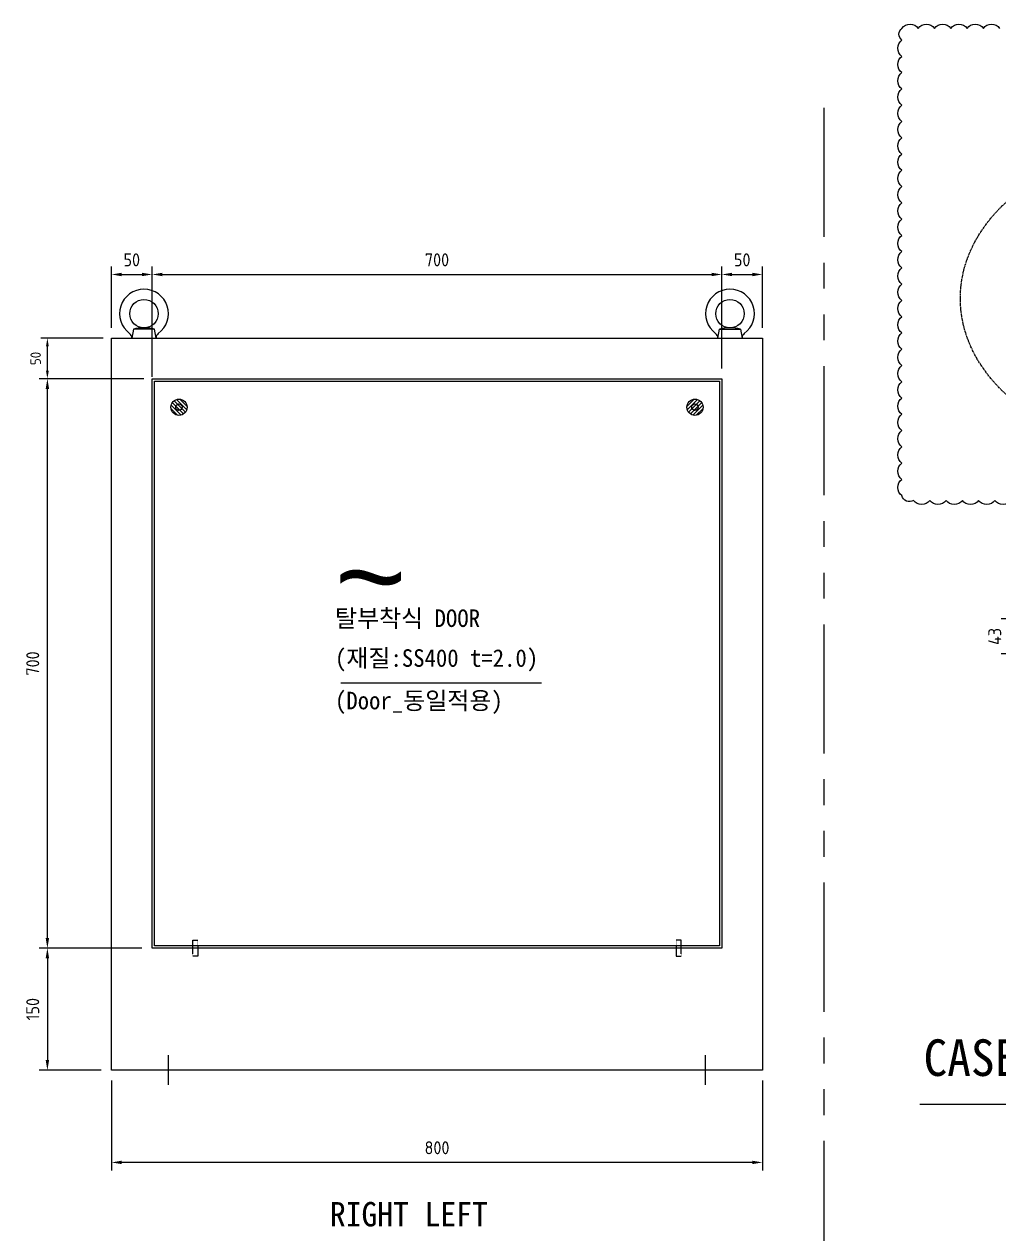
# Model space of a CAD drawing. Header units: millimetres. Extents: x 24815 to 36799, y -9299 to 5469.
# Drawn here: x 29321 to 30518, y 1965 to 3452 of the extents above; entities that cross this region are included whole.
import ezdxf
from ezdxf.enums import TextEntityAlignment as Align

# ---------------------------------------------------------------- set-up
doc = ezdxf.new("R2010")
doc.units = ezdxf.units.MM
for name, pattern in [('CENTERX2', [101.6, 63.5, -12.7, 12.7, -12.7]), ('PHANTOM', [2.5, 1.25, -0.25, 0.25, -0.25, 0.25, -0.25]), ('PHANTOM2', [31.75, 15.875, -3.175, 3.175, -3.175, 3.175, -3.175]), ('PHANTOMX2', [5, 2.5, -0.5, 0.5, -0.5, 0.5, -0.5])]:
    doc.linetypes.add(name, pattern=pattern)
doc.styles.add('arial_ttf', font='arial.ttf')
doc.styles.add('HAN', font='')
doc.styles.get("Standard").update_dxf_attribs({"font": 'ISOCP.SHX', "bigfont": 'WHGTXT.SHX'})
doc.styles.get('HAN').set_extended_font_data('GulimChe')
doc.dimstyles.new('PS-4', dxfattribs={"dimscale": 4, "dimtxt": 3.2, "dimasz": 2.5, "dimexe": 2, "dimexo": 2.5, "dimgap": 2, "dimtad": 1, "dimtoh": 1, "dimrnd": 0.05, "dimzin": 12, "dimdsep": 46, "dimtxsty": 'Standard', "dimcen": 0, "dimclrt": 2, "dimazin": 3, "dimtfac": 1, "dimtofl": 0, "dimtmove": 0, "dimatfit": 3, "dimfxl": 0, "dimtolj": 1, "dimtzin": 0, "dimarcsym": 0})
doc.dimstyles.new('PS-5', dxfattribs={"dimscale": 5, "dimtxt": 3.2, "dimasz": 2.5, "dimexe": 2, "dimexo": 2.5, "dimgap": 2, "dimtad": 1, "dimtoh": 1, "dimrnd": 0.05, "dimzin": 12, "dimdsep": 46, "dimtxsty": 'Standard', "dimcen": 0, "dimclrt": 2, "dimazin": 3, "dimtfac": 1, "dimtofl": 0, "dimtmove": 0, "dimatfit": 3, "dimfxl": 0, "dimtolj": 1, "dimtzin": 0, "dimarcsym": 0})

# ---------------------------------------------------------------- blocks, each defined once
blk = doc.blocks.new('cw34etrc4se4t')
at = {"color": 6, "linetype": 'PHANTOM', "ltscale": 0.25}
for p, q in [((101307.6, -16774.6), (101307.6, -16794.6)), ((101313.6, -16774.6), (101307.6, -16774.6)), ((101313.6, -16794.6), (101313.6, -16774.6)), ((101307.6, -16794.6), (101313.6, -16794.6))]:
    blk.add_line(p, q, dxfattribs=at)
blk = doc.blocks.new('*D309')
at = {"color": 0, "lineweight": -2}
for p, q in [((29465.5, 2316.3), (29339.3, 2316.3)), ((29349.3, 2303.8), (29349.3, 2178.8)), ((29415.5, 2166.3), (29339.3, 2166.3))]:
    blk.add_line(p, q, dxfattribs=at)
at = {"color": 0}
for points in [[(29347.2, 2303.8), (29351.4, 2303.8), (29349.3, 2316.3)], [(29347.2, 2178.8), (29351.4, 2178.8), (29349.3, 2166.3)]]:
    blk.add_solid(points, dxfattribs=at)
at = {"layer": 'Defpoints', "color": 0}
for p in [(29478, 2316.3), (29349.3, 2166.3), (29428, 2166.3)]:
    blk.add_point(p, dxfattribs=at)
at = {"color": 2, "insert": (29331.3, 2241.3), "char_height": 16, "attachment_point": 5, "rotation": 90}
blk.add_mtext('\\A1;150', dxfattribs=at)
blk = doc.blocks.new('*D310')
at = {"color": 0, "lineweight": -2}
for p, q in [((29465.5, 3016.3), (29339.3, 3016.3)), ((29349.3, 2328.8), (29349.3, 3003.8)), ((29465.5, 2316.3), (29339.3, 2316.3))]:
    blk.add_line(p, q, dxfattribs=at)
at = {"color": 0}
for points in [[(29347.2, 3003.8), (29351.4, 3003.8), (29349.3, 3016.3)], [(29347.2, 2328.8), (29351.4, 2328.8), (29349.3, 2316.3)]]:
    blk.add_solid(points, dxfattribs=at)
at = {"layer": 'Defpoints', "color": 0}
for p in [(29349.3, 3016.3), (29478, 3016.3), (29478, 2316.3)]:
    blk.add_point(p, dxfattribs=at)
at = {"color": 2, "insert": (29331.3, 2666.3), "char_height": 16, "attachment_point": 5, "rotation": 90}
blk.add_mtext('\\A1;700', dxfattribs=at)
blk = doc.blocks.new('*D311')
at = {"color": 0, "lineweight": -2}
for p, q in [((29418, 3066.3), (29341.3, 3066.3)), ((29349.3, 3026.3), (29349.3, 3056.3)), ((29468, 3016.3), (29341.3, 3016.3))]:
    blk.add_line(p, q, dxfattribs=at)
at = {"color": 0}
for points in [[(29347.6, 3056.3), (29351, 3056.3), (29349.3, 3066.3)], [(29347.6, 3026.3), (29351, 3026.3), (29349.3, 3016.3)]]:
    blk.add_solid(points, dxfattribs=at)
at = {"layer": 'Defpoints', "color": 0}
for p in [(29349.3, 3066.3), (29428, 3066.3), (29478, 3016.3)]:
    blk.add_point(p, dxfattribs=at)
at = {"color": 2, "insert": (29334.9, 3041.3), "char_height": 12.8, "attachment_point": 5, "rotation": 90}
blk.add_mtext('\\A1;50', dxfattribs=at)
blk = doc.blocks.new('*D312')
at = {"color": 0, "lineweight": -2}
for p, q in [((29428, 3078.8), (29428, 3154.5)), ((29478, 3018.8), (29478, 3154.5)), ((29440.5, 3144.5), (29465.5, 3144.5))]:
    blk.add_line(p, q, dxfattribs=at)
at = {"color": 0}
for points in [[(29440.5, 3146.6), (29440.5, 3142.4), (29428, 3144.5)], [(29465.5, 3146.6), (29465.5, 3142.4), (29478, 3144.5)]]:
    blk.add_solid(points, dxfattribs=at)
at = {"layer": 'Defpoints', "color": 0}
for p in [(29478, 3144.5), (29428, 3066.3), (29478, 3006.3)]:
    blk.add_point(p, dxfattribs=at)
at = {"color": 2, "insert": (29453, 3162.5), "char_height": 16, "attachment_point": 5}
blk.add_mtext('\\A1;50', dxfattribs=at)
blk = doc.blocks.new('*D313')
at = {"color": 0, "lineweight": -2}
for p, q in [((29478, 3018.8), (29478, 3154.5)), ((30178, 3028.8), (30178, 3154.5)), ((29490.5, 3144.5), (30165.5, 3144.5))]:
    blk.add_line(p, q, dxfattribs=at)
at = {"color": 0}
for points in [[(29490.5, 3146.6), (29490.5, 3142.4), (29478, 3144.5)], [(30165.5, 3146.6), (30165.5, 3142.4), (30178, 3144.5)]]:
    blk.add_solid(points, dxfattribs=at)
at = {"layer": 'Defpoints', "color": 0}
for p in [(30178, 3144.5), (29478, 3006.3), (30178, 3016.3)]:
    blk.add_point(p, dxfattribs=at)
at = {"color": 2, "insert": (29828, 3162.5), "char_height": 16, "attachment_point": 5}
blk.add_mtext('\\A1;700', dxfattribs=at)
blk = doc.blocks.new('*D314')
at = {"color": 0, "lineweight": -2}
for p, q in [((30178, 3028.8), (30178, 3154.5)), ((30228, 3078.8), (30228, 3154.5)), ((30190.5, 3144.5), (30215.5, 3144.5))]:
    blk.add_line(p, q, dxfattribs=at)
at = {"color": 0}
for points in [[(30190.5, 3146.6), (30190.5, 3142.4), (30178, 3144.5)], [(30215.5, 3146.6), (30215.5, 3142.4), (30228, 3144.5)]]:
    blk.add_solid(points, dxfattribs=at)
at = {"layer": 'Defpoints', "color": 0}
for p in [(30228, 3144.5), (30228, 3066.3), (30178, 3016.3)]:
    blk.add_point(p, dxfattribs=at)
at = {"color": 2, "insert": (30203, 3162.5), "char_height": 16, "attachment_point": 5}
blk.add_mtext('\\A1;50', dxfattribs=at)
blk = doc.blocks.new('*D315')
at = {"color": 0, "lineweight": -2}
for p, q in [((29428, 2153.8), (29428, 2042.9)), ((30228, 2153.8), (30228, 2042.9)), ((30215.5, 2052.9), (29440.5, 2052.9))]:
    blk.add_line(p, q, dxfattribs=at)
at = {"color": 0}
for points in [[(29440.5, 2055), (29440.5, 2050.8), (29428, 2052.9)], [(30215.5, 2055), (30215.5, 2050.8), (30228, 2052.9)]]:
    blk.add_solid(points, dxfattribs=at)
at = {"layer": 'Defpoints', "color": 0}
for p in [(29428, 2166.3), (30228, 2166.3), (29428, 2052.9)]:
    blk.add_point(p, dxfattribs=at)
at = {"color": 2, "insert": (29828, 2070.9), "char_height": 16, "attachment_point": 5}
blk.add_mtext('\\A1;800', dxfattribs=at)
blk = doc.blocks.new('*D268')
at = {"color": 0, "lineweight": -2}
for p, q in [((30531.3, 2733.5), (30531.3, 2746)), ((30606.2, 2721), (30521.3, 2721)), ((30606.2, 2678), (30521.3, 2678)), ((30531.3, 2665.5), (30531.3, 2653))]:
    blk.add_line(p, q, dxfattribs=at)
at = {"color": 0}
for points in [[(30529.2, 2733.5), (30533.4, 2733.5), (30531.3, 2721)], [(30529.2, 2665.5), (30533.4, 2665.5), (30531.3, 2678)]]:
    blk.add_solid(points, dxfattribs=at)
at = {"layer": 'Defpoints', "color": 0}
for p in [(30618.7, 2721), (30531.3, 2678), (30618.7, 2678)]:
    blk.add_point(p, dxfattribs=at)
at = {"color": 2, "insert": (30513.3, 2699.5), "char_height": 16, "attachment_point": 5, "rotation": 90}
blk.add_mtext('\\A1;43', dxfattribs=at)

msp = doc.modelspace()

# ---------------------------------------------------------------- hatches: boundary and pattern name
h = msp.add_hatch()
h.set_pattern_fill('ANSI31', color=256, style=0)
h.set_pattern_definition([(315, (53676.8427, 1119.894), (-2.24506403, -2.24506403), [])])
h.paths.add_polyline_path([(29520.997, 2981.308, 1), (29500.997, 2981.308, 1)])
h = msp.add_hatch()
h.set_pattern_fill('ANSI31', color=256, style=0)
h.set_pattern_definition([(225, (5979.1506, 1119.894), (2.24506403, -2.24506403), [])])
h.paths.add_polyline_path([(30134.997, 2981.308, -1), (30154.997, 2981.308, -1)])

# ---------------------------------------------------------------- linework, layer by layer
at = {"color": 6, "linetype": 'PHANTOM2', "ltscale": 10}
msp.add_line((30303.306, 3349.376), (30303.306, 838.533), dxfattribs=at)
at = {"color": 3}
for p, q in [((29454.936, 3077.308), (29452.997, 3066.308)), ((29481.057, 3077.308), (29454.936, 3077.308)), ((29482.997, 3066.308), (29481.057, 3077.308)), ((30172.997, 3066.308), (30174.936, 3077.308)), ((30174.936, 3077.308), (30201.057, 3077.308)), ((30201.057, 3077.308), (30202.997, 3066.308))]:
    msp.add_line(p, q, dxfattribs=at)
for p, q in [((29709.694, 2642.487, 0), (29956.455, 2642.487, 0)), ((30920.377, 2123.987, -1453.009), (30421.273, 2123.987, -1453.009))]:
    msp.add_line(p, q)
at = {"color": 1, "linetype": 'CENTERX2'}
for p, q in [((29497.997, 2148.072), (29497.997, 2184.543)), ((30157.997, 2148.072), (30157.997, 2184.543))]:
    msp.add_line(p, q, dxfattribs=at)
at = {"color": 6}
msp.add_lwpolyline([(30533.491, 2866.788, -0.52056705), (30513.491, 2866.788, -0.52056705), (30493.491, 2866.788, -0.52056705), (30473.491, 2866.788, -0.52056705), (30453.491, 2866.788, -0.52056705), (30433.491, 2866.788, -0.52056705), (30413.491, 2866.788, -0.52056705), (30399.317, 2872.614, -0.52056705), (30399.317, 2892.614, -0.52056705), (30399.317, 2912.614, -0.52056705), (30399.317, 2932.614, -0.52056705), (30399.317, 2952.614, -0.52056705), (30399.317, 2972.614, -0.52056705), (30399.317, 2992.614, -0.52056705), (30399.317, 3012.614, -0.52056705), (30399.317, 3032.614, -0.52056705), (30399.317, 3052.614, -0.52056705), (30399.317, 3072.614, -0.52056705), (30399.317, 3092.614, -0.52056705), (30399.317, 3112.614, -0.52056705), (30399.317, 3132.614, -0.52056705), (30399.317, 3152.614, -0.52056705), (30399.317, 3172.614, -0.52056705), (30399.317, 3192.614, -0.52056705), (30399.317, 3212.614, -0.52056705), (30399.317, 3232.614, -0.52056705), (30399.317, 3252.614, -0.52056705), (30399.317, 3272.614, -0.52056705), (30399.317, 3292.614, -0.52056705), (30399.317, 3312.614, -0.52056705), (30399.317, 3332.614, -0.52056705), (30399.317, 3352.614, -0.52056705), (30399.317, 3372.614, -0.52056705), (30399.317, 3392.614, -0.52056705), (30399.317, 3412.614, -0.52056705), (30399.317, 3432.614, -0.52056705), (30399.317, 3446.995, -0.52056705), (30419.317, 3446.995, -0.52056705), (30439.317, 3446.995, -0.52056705), (30459.317, 3446.995, -0.52056705), (30479.317, 3446.995, -0.52056705), (30499.317, 3446.995, -0.52056705), (30519.317, 3446.995, -0.52056705)], format="xyb", dxfattribs=at)
at = {"color": 3}
for points in [[(29427.997, 3066.308), (30227.997, 3066.308), (30227.997, 2166.308), (29427.997, 2166.308)], [(29477.997, 3016.308), (30177.997, 3016.308), (30177.997, 2316.308), (29477.997, 2316.308)], [(29480.997, 3013.308), (30174.997, 3013.308), (30174.997, 2319.308), (29480.997, 2319.308)]]:
    msp.add_lwpolyline(points, close=True, dxfattribs=at)
for centre in [(29467.997, 3096.308), (30187.997, 3096.308)]:
    msp.add_circle(centre, 17.5, dxfattribs=at)
at = {"color": 4}
for centre in [(29510.997, 2981.308, 0), (30144.997, 2981.308, 0)]:
    msp.add_circle(centre, 10, dxfattribs=at)
for centre in [(29510.997, 2981.308, 0), (30144.997, 2981.308, 0)]:
    msp.add_circle(centre, 4)
at = {"color": 3}
for centre, radius, start, end in [((29467.997, 3096.308), 30, 305.96481, 234.03519), ((30187.997, 3096.308), 30, 305.96481, 234.03519), ((29467.997, 3021.2), 57.608, 76.896462, 103.103538), ((30187.997, 3021.2), 57.608, 76.896462, 103.103538), ((29446.619, 3066.846), 6.4, 355.172077, 54.03519), ((29489.374, 3066.846), 6.4, 125.96481, 184.827923), ((30166.619, 3066.846), 6.4, 355.172077, 54.03519), ((30209.374, 3066.846), 6.4, 125.96481, 184.827923)]:
    msp.add_arc(centre, radius, start, end, dxfattribs=at)
at = {"color": 2, "linetype": 'PHANTOMX2'}
msp.add_ellipse((30729.809, 3115.192), major_axis=(258.761, 0), ratio=0.73345861, dxfattribs=at)

# ---------------------------------------------------------------- block references
at = {"extrusion": (0, 0, -1), "zscale": -1}
msp.add_blockref('cw34etrc4se4t', (-130841.575, 19100.872, 0), dxfattribs=at)
msp.add_blockref('cw34etrc4se4t', (-71185.582, 19100.872, 0))

# ---------------------------------------------------------------- texts
at = {"style": 'arial_ttf'}
msp.add_text('~', height=108, dxfattribs=at).set_placement((29702.558, 2719.872, 0))
at = {"color": 2, "style": 'HAN'}
for s, p in [('탈부착식 DOOR', (29702.663, 2732.739, -2324.814)), ('(재질:SS400 t=2.0)', (29702.663, 2683.774, -2324.814)), ('(Door_동일적용)', (29702.663, 2631.503, -2324.814))]:
    msp.add_text(s, height=21.6, dxfattribs=at).set_placement(p, align=Align.TOP_LEFT)
for s, height, p in [('CASE 내부 구조도', 45, (30425.836, 2159.171)), ('RIGHT LEFT', 30, (29696.469, 1974.222, 968.672))]:
    msp.add_text(s, height=height, dxfattribs=at).set_placement(p)

# ---------------------------------------------------------------- dimensions: what is measured, and where the dimension line sits
for base, p1, p2, angle, dimstyle, picture, middle in [((29477.997, 3144.527), (29427.997, 3066.308), (29477.997, 3006.308), 180, 'PS-5', '*D312', (29452.997, 3162.527)), ((30177.997, 3144.527), (29477.997, 3006.308), (30177.997, 3016.308), 180, 'PS-5', '*D313', (29827.997, 3162.527)), ((30227.997, 3144.527), (30177.997, 3016.308), (30227.997, 3066.308), 180, 'PS-5', '*D314', (30202.997, 3162.527)), ((29349.316, 3066.308), (29477.997, 3016.308), (29427.997, 3066.308), 90, 'PS-4', '*D311', (29334.916, 3041.308)), ((29349.316, 3016.308), (29477.997, 2316.308), (29477.997, 3016.308), 90, 'PS-5', '*D310', (29331.316, 2666.308)), ((29349.316, 2166.308), (29477.997, 2316.308), (29427.997, 2166.308), 90, 'PS-5', '*D309', (29331.316, 2241.308))]:
    dim = msp.add_linear_dim(base=base, p1=p1, p2=p2, angle=angle, dimstyle=dimstyle)
    dim.commit()
    dim.dimension.update_dxf_attribs({"geometry": picture, "text_midpoint": middle})
dim = msp.add_linear_dim(base=(30531.321, 2677.99), p1=(30618.696, 2720.99), p2=(30618.696, 2677.99), angle=90, dimstyle='PS-5')
dim.commit()
dim.dimension.update_dxf_attribs({"geometry": '*D268', "text_midpoint": (30531.321, 2699.49), "dimtype": 160})
dim = msp.add_linear_dim(base=(29427.997, 2052.87), p1=(30227.997, 2166.308), p2=(29427.997, 2166.308), dimstyle='PS-5')
dim.commit()
dim.dimension.update_dxf_attribs({"geometry": '*D315', "text_midpoint": (29827.997, 2070.87)})

doc.saveas('drawing.dxf')
